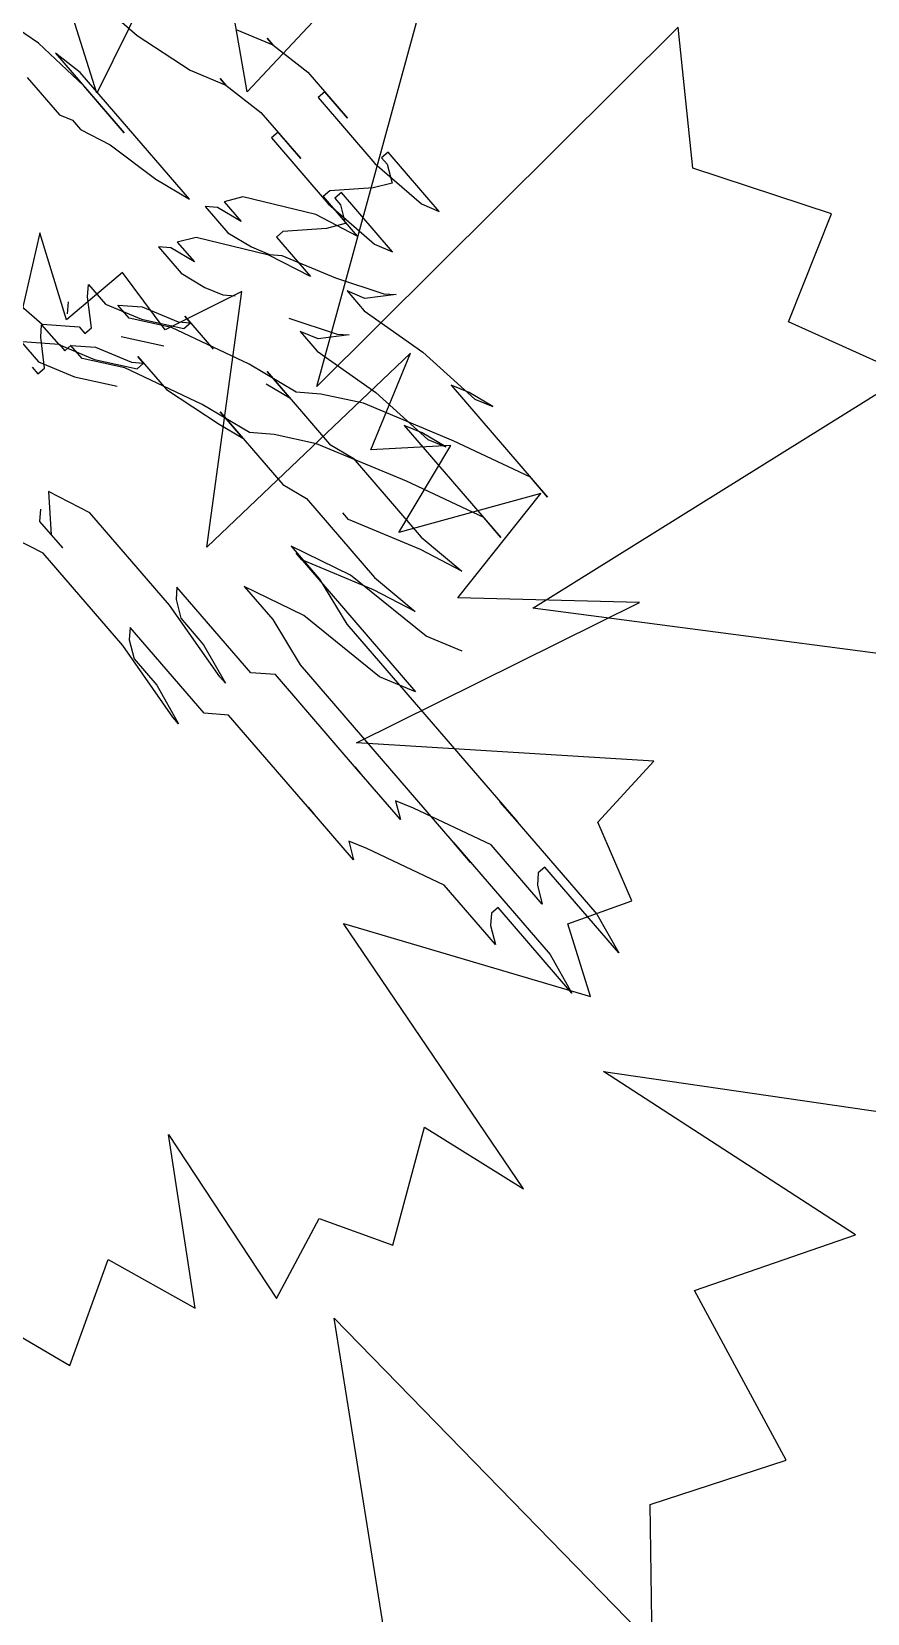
# Model space of a CAD drawing. Header units: millimetres. Extents: x 6517 to 10548, y -1828 to 1073.
# Drawn here: x 9373.13 to 9383.92, y 154.26 to 174.67 of the extents above; entities that cross this region are included whole.
import ezdxf

# ---------------------------------------------------------------- set-up
doc = ezdxf.new("R2010")
doc.units = ezdxf.units.MM
doc.layers.add('AĞAÇLAR', color=7, linetype='Continuous')
doc.layers.add('YENİ AĞAÇ', color=80, linetype='Continuous')
doc.layers.add('kapı', color=6, linetype='Continuous', lineweight=9)
doc.styles.get("Standard").update_dxf_attribs({"font": 'stylu.ttf', "height": 10})

# ---------------------------------------------------------------- blocks, each defined once
blk = doc.blocks.new('A$C06865A3D')
at = {"color": 84}
for p, q in [((3.159141963347792, 2.491936593316495), (3.183330587635282, 2.501893275417387)), ((3.183330587635282, 2.501893275417387), (3.177498625358567, 2.502323200926184)), ((3.177498625358567, 2.502323200926184), (3.183330587635282, 2.501893275417387)), ((3.183330587635282, 2.501893275417387), (3.212920790305361, 2.505581850651651)), ((3.212920790305361, 2.505581850651651), (3.253744532121345, 2.502572372090071)), ((3.230416677193716, 2.504292074590921), (3.229986291727982, 2.498453871812671)), ((3.229986291727982, 2.498453871812671), (3.28830592619488, 2.494154616724699)), ((3.253744532121345, 2.502572372090071), (3.230416677193716, 2.504292074590921)), ((3.28916669631144, 2.50583101157099), (3.288736311660613, 2.499992819502949)), ((3.288736311660613, 2.499992819502949), (3.294568273937328, 2.499562893994152)), ((3.341654362680857, 2.501961682457476), (3.28916669631144, 2.50583101157099)), ((3.294568273937328, 2.499562893994152), (3.305801813083235, 2.492864840663969)), ((3.329560053476598, 2.496983340941369), (3.341654362680857, 2.501961682457476)), ((3.28830592619488, 2.494154616724699), (3.329560053476598, 2.496983340941369)), ((3.305801813083235, 2.492864840663969), (3.299109081446658, 2.481618381571024)), ((3.299109081446658, 2.481618381571024), (3.279891654325183, 2.459555368404835)), ((3.279891654325183, 2.459555368404835), (3.279461268917657, 2.453717165626585)), ((3.279461268917657, 2.453717165626585), (3.314453042636158, 2.451137613505125)), ((3.314453042636158, 2.451137613505125), (3.284432461077813, 2.441610845737159)), ((3.284432461077813, 2.441610845737159), (3.241456794377882, 2.415429342538118)), ((3.32396504812641, 2.421086780726909), (3.354416014335583, 2.436451740097254)), ((3.360678367840591, 2.441860016901046), (3.347723281942307, 2.425205270759761)), ((3.354416014335583, 2.436451740097254), (3.360678367840591, 2.441860016901046)), ((3.459821738360915, 2.434551284182816), (3.441895466006826, 2.430002857930958)), ((3.44772742834175, 2.429572932422161), (3.459821738360915, 2.434551284182816)), ((3.347723281942307, 2.425205270759761), (3.335628972679841, 2.420226929709315)), ((3.353124859568196, 2.418937153648585), (3.400641339540015, 2.427174143958836)), ((3.400641339540015, 2.427174143958836), (3.44772742834175, 2.429572932422161)), ((3.441895466006826, 2.430002857930958), (3.429801150981802, 2.425024516880512)), ((3.429801150981802, 2.425024516880512), (3.528944527264684, 2.417715783696621)), ((3.241456794377882, 2.415429342538118), (3.234764061984607, 2.404182873200625)), ((3.287682113004848, 2.406151736155152), (3.32396504812641, 2.421086780726909)), ((3.335628972679841, 2.420226929709315), (3.353124859568196, 2.418937153648585)), ((3.51144863461377, 2.419005560223013), (3.457239428011234, 2.399522100109606)), ((3.528944527264684, 2.417715783696621), (3.51144863461377, 2.419005560223013)), ((3.252259948814753, 2.402893096674233), (3.234333677333779, 2.398344681132584)), ((3.234764061984607, 2.404182873200625), (3.252259948814753, 2.402893096674233)), ((3.281419766077306, 2.400743469130247), (3.287682113004848, 2.406151736155152)), ((3.234333677333779, 2.398344681132584), (3.228071323770564, 2.392936404328793)), ((3.228071323770564, 2.392936404328793), (3.251399178698193, 2.391216701827943)), ((3.251399178698193, 2.391216701827943), (3.269325451052282, 2.395765128545463)), ((3.269325451052282, 2.395765128545463), (3.281419766077306, 2.400743469130247)), ((3.457239428011234, 2.399522100109606), (3.396767874422948, 2.374630372971296)), ((3.396767874422948, 2.374630372971296), (3.372148863913025, 2.358835477381944)), ((3.365886516985483, 2.353427210822701), (3.359624169243033, 2.348018933553248)), ((3.372148863913025, 2.358835477381944), (3.365886516985483, 2.353427210822701)), ((3.323771619587205, 2.338922091759741), (3.269562413741368, 2.319438641890883)), ((3.359624169243033, 2.348018933553248), (3.323771619587205, 2.338922091759741)), ((3.359193784592207, 2.342180741485208), (3.33586592960637, 2.343900443520396)), ((3.33586592960637, 2.343900443520396), (3.400017526408191, 2.339171263389289)), ((3.34126750647556, 2.337632315699011), (3.359193784592207, 2.342180741485208)), ((3.400017526408191, 2.339171263389289), (3.417943797889165, 2.343719678930938)), ((3.417943797889165, 2.343719678930938), (3.487927356967702, 2.338560573291033)), ((3.487927356967702, 2.338560573291033), (3.523349521914497, 2.3418192230165)), ((3.523349521914497, 2.3418192230165), (3.493328934593591, 2.332292455714195)), ((3.269992798450402, 2.325276833958923), (3.276255145377945, 2.330685100983828)), ((3.276255145377945, 2.330685100983828), (3.270423183101228, 2.331115026026964)), ((3.270423183101228, 2.331115026026964), (3.299582994543016, 2.328965398948639)), ((3.275824760727118, 2.324846908915787), (3.276255145377945, 2.330685100983828)), ((3.493328934593591, 2.332292455714195), (3.444951690267771, 2.312379070091992)), ((3.269562413741368, 2.319438641890883), (3.244943403231445, 2.303643746767194)), ((3.245804173348005, 2.315320141613483), (3.269992798450402, 2.325276833958923)), ((3.251205750973895, 2.309052024036645), (3.275824760727118, 2.324846908915787)), ((3.227017131750471, 2.299095330759882), (3.251205750973895, 2.309052024036645)), ((3.233279478678014, 2.304503597319126), (3.245804173348005, 2.315320141613483)), ((3.444951690267771, 2.312379070091992), (3.439119727991055, 2.312808995600789)), ((3.21492281591054, 2.294116979464888), (3.20952123904135, 2.300385107751935)), ((3.20952123904135, 2.300385107751935), (3.227017131750471, 2.299095330759882)), ((3.244943403231445, 2.303643746767194), (3.233279478678014, 2.304503597319126)), ((3.5615909533808, 2.30378056038171), (3.537402328336611, 2.29382386803627)), ((3.231557938444893, 2.281150808092206), (3.21492281591054, 2.294116979464888)), ((3.472389967238996, 2.286876652855426), (3.430275070655625, 2.272371544502675)), ((3.537402328336611, 2.29382386803627), (3.472389967238996, 2.286876652855426)), ((3.206508543284144, 2.259517720434814), (3.225295591517351, 2.275742541532963)), ((3.225295591517351, 2.275742541532963), (3.231127553794067, 2.275312616024166)), ((3.231127553794067, 2.275312616024166), (3.231557938444893, 2.281150808092206)), ((3.430275070655625, 2.272371544502675), (3.459434882097411, 2.27022191742435)), ((3.459434882097411, 2.27022191742435), (3.493996276170946, 2.261804162058979)), ((3.165254416817333, 2.256689006928354), (3.206508543284144, 2.259517720434814)), ((3.493996276170946, 2.261804162058979), (3.668955173809081, 2.248906397260725)), ((3.668955173809081, 2.248906397260725), (3.651459281158167, 2.250196173787117)), ((3.651459281158167, 2.250196173787117), (3.750602657441048, 2.242887440603226)), ((3.750602657441048, 2.242887440603226), (3.779332089994568, 2.2348996209912)), ((3.703516568697523, 2.240488652139902), (3.703086183231788, 2.234650449827313)), ((3.703086183231788, 2.234650449827313), (3.708487760857678, 2.228382332250475)), ((3.779332089994568, 2.2348996209912), (3.703516568697523, 2.240488652139902)), ((3.66723363357596, 2.225553608033806), (3.613024421967566, 2.206070158630609)), ((3.719721299945376, 2.221684278454631), (3.66723363357596, 2.225553608033806)), ((3.708487760857678, 2.228382332250475), (3.719721299945376, 2.221684278454631)), ((3.483860464126337, 2.203852124046534), (3.471335769456346, 2.193035580217838)), ((3.571339910035021, 2.197403241880238), (3.483860464126337, 2.203852124046534)), ((3.613024421967566, 2.206070158630609), (3.6009301119484, 2.201091806869953)), ((3.6009301119484, 2.201091806869953), (3.612163651851005, 2.194393763784319)), ((3.31884395662928, 2.192537248134613), (3.288823369308373, 2.183010480832308)), ((3.400491440261248, 2.186518291477113), (3.31884395662928, 2.192537248134613)), ((3.471335769456346, 2.193035580217838), (3.395520248101092, 2.19862461136654)), ((3.395520248101092, 2.19862461136654), (3.400921824912074, 2.192356483545154)), ((3.400921824912074, 2.192356483545154), (3.41215536481468, 2.185658440459519)), ((3.612163651851005, 2.194393763784319), (3.565507947758305, 2.197833167389035)), ((3.565507947758305, 2.197833167389035), (3.571339910035021, 2.197403241880238)), ((3.288823369308373, 2.183010480832308), (3.31086006865371, 2.163776181172579)), ((3.458380689262412, 2.176380833610892), (3.400491440261248, 2.186518291477113)), ((3.41215536481468, 2.185658440459519), (3.435483219800517, 2.18393873842433)), ((3.435483219800517, 2.18393873842433), (3.464212651597335, 2.175950908102095)), ((3.299196144100279, 2.164636032190173), (3.29379456146853, 2.170904160477221)), ((3.464212651597335, 2.175950908102095), (3.458380689262412, 2.176380833610892)), ((3.322523993265349, 2.162916330154985), (3.299196144100279, 2.164636032190173)), ((3.31086006865371, 2.163776181172579), (3.322523993265349, 2.162916330154985))]:
    blk.add_line(p, q, dxfattribs=at)
at = {"color": 87}
for p, q in [((3.156087278795894, 2.450499626342207), (3.180275903025176, 2.460456308443099)), ((3.180275903025176, 2.460456308443099), (3.17444394074846, 2.460886233951896)), ((3.17444394074846, 2.460886233951896), (3.180275903025176, 2.460456308443099)), ((3.180275903025176, 2.460456308443099), (3.209866105753462, 2.464144883677363)), ((3.209866105753462, 2.464144883677363), (3.250689847569447, 2.461135405115783)), ((3.22736199258361, 2.462855107150971), (3.226931607176084, 2.457016904372721)), ((3.226931607176084, 2.457016904372721), (3.285251241642981, 2.452717649750411)), ((3.250689847569447, 2.461135405115783), (3.22736199258361, 2.462855107150971)), ((3.285251241642981, 2.452717649750411), (3.326505368866492, 2.455546373967081)), ((3.286112011759541, 2.46439404413104), (3.285681627050507, 2.458555852063)), ((3.285681627050507, 2.458555852063), (3.291513589385431, 2.458125927019864)), ((3.338599678128957, 2.460524715017527), (3.286112011759541, 2.46439404413104)), ((3.291513589385431, 2.458125927019864), (3.302747128473129, 2.45142787322402)), ((3.326505368866492, 2.455546373967081), (3.338599678128957, 2.460524715017527)), ((3.114402766863348, 2.441832710057497), (3.156087278795894, 2.450499626342207)), ((3.302747128473129, 2.45142787322402), (3.29605439689476, 2.440181414596736)), ((3.073148639581631, 2.439003985375165), (3.114402766863348, 2.441832710057497)), ((3.29605439689476, 2.440181414596736), (3.276836969773286, 2.418118401430547)), ((3.276836969773286, 2.418118401430547), (3.276406584307551, 2.412280198652297)), ((3.276406584307551, 2.412280198652297), (3.311398358084261, 2.409700646065175)), ((3.311398358084261, 2.409700646065175), (3.281377776525913, 2.400173878297209)), ((3.281377776525913, 2.400173878297209), (3.238402109825983, 2.373992375098168)), ((3.320910363516304, 2.37964981328696), (3.351361329783685, 2.395014773122966)), ((3.357623683288693, 2.400423049926757), (3.344668597332201, 2.383768303785473)), ((3.351361329783685, 2.395014773122966), (3.357623683288693, 2.400423049926757)), ((3.456767053750809, 2.393114317208528), (3.438840781454929, 2.388565890491008)), ((3.444672743731644, 2.388135965447872), (3.456767053750809, 2.393114317208528)), ((3.344668597332201, 2.383768303785473), (3.332574288127943, 2.378789962735027)), ((3.350070174958091, 2.377500186208635), (3.397586654988117, 2.385737176984548)), ((3.397586654988117, 2.385737176984548), (3.444672743731644, 2.388135965447872)), ((3.438840781454929, 2.388565890491008), (3.426746466429904, 2.383587549906224)), ((3.426746466429904, 2.383587549906224), (3.525889842712786, 2.376278816722333)), ((3.238402109825983, 2.373992375098168), (3.2317093773745, 2.362745905760675)), ((3.332574288127943, 2.378789962735027), (3.350070174958091, 2.377500186208635)), ((3.508393950061872, 2.377568593248724), (3.454184743459336, 2.358085132669657)), ((3.525889842712786, 2.376278816722333), (3.508393950061872, 2.377568593248724)), ((3.249205264262855, 2.361456129699945), (3.231278992723674, 2.356907713692635)), ((3.2317093773745, 2.362745905760675), (3.249205264262855, 2.361456129699945)), ((3.278365081525407, 2.359306502155959), (3.284627428452949, 2.364714768715201)), ((3.231278992723674, 2.356907713692635), (3.225016639218665, 2.351499436888843)), ((3.225016639218665, 2.351499436888843), (3.248344494146294, 2.349779734853655)), ((3.248344494146294, 2.349779734853655), (3.266270766442175, 2.354328161571174)), ((3.266270766442175, 2.354328161571174), (3.278365081525407, 2.359306502155959)), ((3.454184743459336, 2.358085132669657), (3.39371318987105, 2.333193405997009)), ((3.39371318987105, 2.333193405997009), (3.369094179361127, 2.317398510407656)), ((3.369094179361127, 2.317398510407656), (3.362831832433585, 2.311990243848413)), ((3.362831832433585, 2.311990243848413), (3.356569484691135, 2.30658196657896)), ((3.320716935035306, 2.297485124785453), (3.26650772918947, 2.278001674916595)), ((3.296528309991117, 2.287528431974351), (3.338212821865454, 2.296195348259061)), ((3.356569484691135, 2.30658196657896), (3.320716935035306, 2.297485124785453)), ((3.356139099982101, 2.30074377451092), (3.332811245054471, 2.302463476546108)), ((3.332811245054471, 2.302463476546108), (3.396962841798085, 2.297734295949339)), ((3.338212821865454, 2.296195348259061), (3.356139099982101, 2.30074377451092)), ((3.396962841798085, 2.297734295949339), (3.414889113337267, 2.30228271195665)), ((3.414889113337267, 2.30228271195665), (3.484872672415804, 2.297123606316745)), ((3.484872672415804, 2.297123606316745), (3.520294837362598, 2.300382256042212)), ((3.520294837362598, 2.300382256042212), (3.490274250041693, 2.290855488739907)), ((3.266938113840296, 2.283839866984635), (3.273200460826046, 2.289248133543878)), ((3.273200460826046, 2.289248133543878), (3.26736849854933, 2.289678059052675)), ((3.26736849854933, 2.289678059052675), (3.296528309991117, 2.287528431974351)), ((3.27277007617522, 2.283409941475838), (3.273200460826046, 2.289248133543878)), ((3.490274250041693, 2.290855488739907), (3.441897005715873, 2.270942103117704)), ((3.26650772918947, 2.278001674916595), (3.241888718679547, 2.262206779792904)), ((3.242749488796107, 2.273883174173533), (3.266938113840296, 2.283839866984635)), ((3.248151066421996, 2.267615057062357), (3.27277007617522, 2.283409941475838)), ((3.223962447140365, 2.257658363785594), (3.248151066421996, 2.267615057062357)), ((3.230224794126115, 2.263066630344837), (3.242749488796107, 2.273883174173533)), ((3.246841915301047, 2.249856348615139), (3.27146092505427, 2.265651233494281)), ((3.441897005715873, 2.270942103117704), (3.436065043380949, 2.27137202816084)), ((3.436065043380949, 2.27137202816084), (3.558536268828902, 2.262343593407422)), ((3.211868131358642, 2.2526800124906), (3.206466554489452, 2.258948140311986)), ((3.206466554489452, 2.258948140311986), (3.223962447140365, 2.257658363785594)), ((3.241888718679547, 2.262206779792904), (3.230224794126115, 2.263066630344837)), ((3.558536268828902, 2.262343593407422), (3.534347643784713, 2.25238690059632)), ((3.228503253892995, 2.239713841117918), (3.211868131358642, 2.2526800124906)), ((3.222653296019416, 2.239899655338376), (3.246841915301047, 2.249856348615139)), ((3.469335282687096, 2.245439685881137), (3.427220386103726, 2.230934577528387)), ((3.534347643784713, 2.25238690059632), (3.469335282687096, 2.245439685881137)), ((3.205157403368502, 2.241189432330429), (3.222653296019416, 2.239899655338376)), ((3.222240906907245, 2.234305574093014), (3.228072869242168, 2.233875649049878)), ((3.228072869242168, 2.233875649049878), (3.228503253892995, 2.239713841117918)), ((3.427220386103726, 2.230934577528387), (3.456380197545513, 2.228784950450062)), ((3.456380197545513, 2.228784950450062), (3.490941591619048, 2.220367194619029)), ((3.490941591619048, 2.220367194619029), (3.665900489257182, 2.207469430286437)), ((3.665900489257182, 2.207469430286437), (3.648404596606268, 2.208759206812828)), ((3.648404596606268, 2.208759206812828), (3.747547972889151, 2.201450473628938)), ((3.747547972889151, 2.201450473628938), (3.776277405442669, 2.193462654016911)), ((3.700461884087417, 2.199051685165613), (3.700031498679891, 2.193213482387363)), ((3.700031498679891, 2.193213482387363), (3.705433076247572, 2.186945365276187)), ((3.776277405442669, 2.193462654016911), (3.700461884087417, 2.199051685165613)), ((3.664178949024062, 2.184116640593856), (3.609969737357459, 2.164633191656321)), ((3.716666615393478, 2.180247311480343), (3.664178949024062, 2.184116640593856)), ((3.705433076247572, 2.186945365276187), (3.716666615393478, 2.180247311480343)), ((3.480805779574438, 2.162415157072246), (3.468281084846239, 2.15159861324355)), ((3.568285225483123, 2.155966274905949), (3.480805779574438, 2.162415157072246)), ((3.609969737357459, 2.164633191656321), (3.597875427338294, 2.159654839430004)), ((3.597875427338294, 2.159654839430004), (3.609108967299107, 2.15295679681003)), ((3.315789272077382, 2.151100280694663), (3.285768684698268, 2.141573513392359)), ((3.39743675570935, 2.145081324037164), (3.315789272077382, 2.151100280694663)), ((3.468281084846239, 2.15159861324355), (3.392465563549194, 2.157187644392251)), ((3.392465563549194, 2.157187644392251), (3.397867140360177, 2.150919516105204)), ((3.397867140360177, 2.150919516105204), (3.409100680262781, 2.144221473485231)), ((3.609108967299107, 2.15295679681003), (3.562453263148199, 2.156396200414746)), ((3.562453263148199, 2.156396200414746), (3.568285225483123, 2.155966274905949)), ((3.455326004710514, 2.134943866636604), (3.39743675570935, 2.145081324037164)), ((3.409100680262781, 2.144221473485231), (3.43242853519041, 2.142501771450042)), ((3.43242853519041, 2.142501771450042), (3.461157966987229, 2.134513941127806)), ((3.461157966987229, 2.134513941127806), (3.455326004710514, 2.134943866636604))]:
    blk.add_line(p, q, dxfattribs=at)
at = {"color": 72}
for p, q in [((3.112960356113035, 2.392455495893955), (3.07114384061424, 2.391359345521777)), ((3.104964733473025, 2.397223696578294), (3.08390328270616, 2.394597549457103)), ((3.08390328270616, 2.394597549457103), (3.154470500827301, 2.389395416714251)), ((3.217042074829805, 2.388961486518383), (3.104964733473025, 2.397223696578294)), ((3.154470500827301, 2.389395416714251), (3.112960356113035, 2.392455495893955)), ((3.07114384061424, 2.391359345521777), (3.024563527025748, 2.382256788667291)), ((3.153551327122841, 2.376926774624735), (3.191523215209599, 2.382485119160264)), ((3.191523215209599, 2.382485119160264), (3.217042074829805, 2.388961486518383)), ((3.115273025410715, 2.367212203331291), (3.123881447769235, 2.37075637280941)), ((3.123881447769235, 2.37075637280941), (3.132183480949606, 2.370144356973469)), ((3.132183480949606, 2.370144356973469), (3.153551327122841, 2.376926774624735)), ((3.082064935355447, 2.369660264812409), (3.115273025410715, 2.367212203331291))]:
    blk.add_line(p, q, dxfattribs=at)
at = {"color": 85}
for p, q in [((3.249896599852945, 2.291293315589427), (3.274515609606169, 2.307088200468569)), ((3.21361366478959, 2.27635827101767), (3.208212087920401, 2.282626399304717)), ((3.205199392163194, 2.241759012453258), (3.223986440396402, 2.257983833085745)), ((3.223986440396402, 2.257983833085745), (3.229818402673117, 2.257553907576948)), ((3.229818402673117, 2.257553907576948), (3.230248787323944, 2.263392099644988))]:
    blk.add_line(p, q, dxfattribs=at)
blk = doc.blocks.new('21')
at = {"layer": 'AĞAÇLAR', "xscale": 100.0000000000477, "yscale": 100.0000000000477, "zscale": 100.0000000000477, "rotation": 224.9999999999528}
blk.add_blockref('A$C06865A3D', (6127.911485823143, 8049.885779012382), dxfattribs=at)
blk = doc.blocks.new('GFGFF')
at = {"layer": 'YENİ AĞAÇ'}
for points in [[(502.6832756989915, 208.5666038654848), (502.9123164063943, 209.3416706700844), (503.1659110804596, 208.7431430260331), (503.2706694403847, 208.9032858713411), (503.4182350051014, 208.8157526131627), (503.5166616736405, 209.0072451351669), (503.7252367834374, 208.9966634740805), (503.2850200865766, 209.6058143457881), (504.0116635338097, 209.2778927066176), (503.7302917873183, 209.6395871838513), (504.0658514957868, 209.6449267914918), (503.762805752121, 209.8591804037187), (504.0151949956585, 209.8972922827035)], [(501.3527862075003, 209.7934619600743), (501.9235664695328, 209.7945426908923), (501.3748400423102, 209.406025727299), (501.5793791529131, 209.3767808489126), (501.6127036658293, 209.1682888722556), (501.8806668003305, 209.2628812367936), (501.9250420827649, 209.015208102348), (502.2207852587331, 209.3450655560606), (502.0742796415494, 208.8727950957072)]]:
    blk.add_lwpolyline(points, dxfattribs=at)
at = {"layer": 'YENİ AĞAÇ', "color": 6}
blk.add_lwpolyline([(501.9933961839946, 210.2867695956317), (501.9152021645598, 210.1911211435278), (502.060764401027, 210.1107521423026), (501.9697377084578, 209.9950353946887), (502.228961741221, 209.9940113389037), (501.9655101692614, 209.8744063520973), (502.0720604775028, 209.793645866433), (502.0162812663007, 209.6921800680766), (502.1811049601001, 209.6191687716239), (502.0684702974759, 209.4890789923557), (502.4964018173947, 209.6903515680259), (502.3333421974832, 209.3467222912244), (502.444095833634, 209.363198354783), (502.4632116812575, 209.2646420845214), (502.5852092094487, 209.2960777224181), (502.6616940753303, 209.2007730161543), (502.7568241727747, 209.6301252061084), (502.896034704741, 209.184911468428), (502.944748114563, 209.448584703831), (503.0775758909932, 209.3039534398626), (503.0533990607968, 209.5197654483086), (503.1682114411106, 209.4242411305257), (503.180065403147, 209.5418392466005), (503.3119881283023, 209.4615923277721), (503.0759332155271, 209.8031154947824), (503.4407789779447, 209.6934408347511), (503.4021080596595, 209.8138983464098), (503.4958730913781, 209.8631775075029), (503.4393586498969, 209.9554025226889), (503.5723559053351, 209.9745187122998), (503.3029867221016, 210.0833387955544)], dxfattribs=at)
at = {"flags": 1}
for tag, p in [('ITEM', (502.7172379500406, 210.071923309535)), ('SIZE', (502.7172379500406, 210.018045950527))]:
    blk.add_attdef(tag, p, '', height=0.0323264154047807, dxfattribs=at)
for tag, p in [('ITEM', (502.7398079436559, 210.0596229129082)), ('SIZE', (502.7162525954508, 210.0386709532352))]:
    blk.add_attdef(tag, p, '', height=0.0189151276906012, rotation=311.6523833795653, dxfattribs=at)

msp = doc.modelspace()

# ---------------------------------------------------------------- block references
at = {"layer": 'kapı', "color": 7, "xscale": 0.1920239999773912, "yscale": 0.1920239999773912, "zscale": 0.1920239999773912, "rotation": 90}
msp.add_blockref('21', (10844.82241617089, -992.9507994084929, 469.9788667312685), dxfattribs=at)
at = {"layer": 'YENİ AĞAÇ', "color": 3, "xscale": 8.747999999986966, "yscale": 8.747999999986966, "zscale": 8.747999999986966, "rotation": 98.95964764783828}
msp.add_blockref('GFGFF', (11873.75106695171, -3893.354224287068, 939.9577334625372), dxfattribs=at)

doc.saveas('drawing.dxf')
